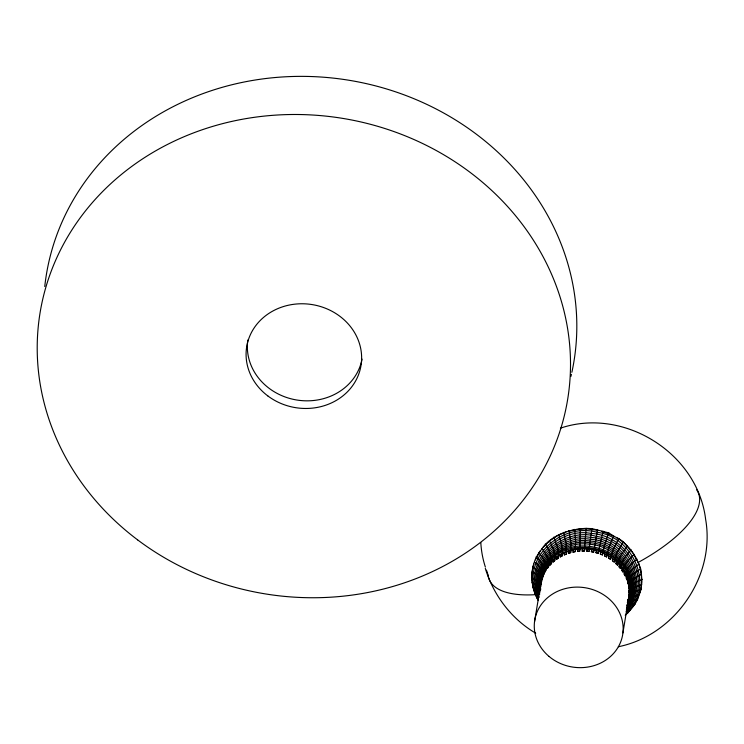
<?xml version="1.0" encoding="UTF-8"?>
<svg xmlns="http://www.w3.org/2000/svg" width="744" height="744" viewBox="0 0 744 744"><rect width="100%" height="100%" fill="white"/><g stroke="black" fill="none" stroke-linecap="round" stroke-linejoin="round"><path stroke-width="1.12" d="M538.349 600.603C529.198 585.063 529.468 563.943 541.093 550.03C550.69 535.057 569.188 529.142 586.142 528.352L584.468 549.053L580.422 548.812L579.781 551.081L577.484 551.341L577.8 549.435L580.097 549.174M540.265 590.373L540.59 588.216M540.721 586.411C542.711 524.539 645.569 541.334 628.076 600.659L632.084 596.911L639.152 594.893C647.699 572.573 634.586 546.189 613.623 536.061M629.043 594.419C628.447 601.329 630.131 585.584 629.136 592.317L629.275 586.114L628.866 588.104L628.55 581.929L628.103 583.928L627.341 577.818L626.876 579.827L625.676 573.838L625.183 575.856L624.123 573.94L624.439 572.034L623.556 570.025L623.044 572.043L621.77 570.239L622.086 568.332L621.026 566.407L620.487 568.453L619.017 566.77L619.334 564.863L618.097 563.05L617.529 565.105L615.893 563.571L616.209 561.664L614.804 559.972L614.228 562.046L612.414 560.669L612.731 558.763L611.187 557.21L610.591 559.302L608.639 558.102L608.955 556.196L607.29 554.801L606.676 556.912L604.602 555.898L604.919 553.992L603.142 552.755L602.519 554.903L600.343 554.075L600.659 552.169L598.799 551.118L598.167 553.285L595.916 552.671L596.232 550.765L594.307 549.89L593.666 552.085L591.368 551.685L591.685 549.779L589.713 549.091L589.071 551.313L586.746 551.127L587.062 549.221L589.388 549.407M629.136 592.317L629.015 590.206M629.359 592.512L629.275 594.363C630.568 588.718 636.715 586.226 641.7 584.7M629.452 590.411L629.331 588.299M641.133 589.797C636.408 590.783 630.735 592.596 628.847 597.534C627.155 605.653 630.289 591.313 629.703 589.164C629.545 580.497 626.262 572.043 620.877 565.301C599.729 536.099 544.031 545.575 540.823 583.845C544.245 575.837 542.088 567.012 534.452 562.204M542.078 577.846L541.762 579.753C546.291 571.625 543.362 562.511 536.015 556.986M543.483 573.884L543.167 575.791L544.469 571.383L546.254 568.444L546.152 565.152L543.362 558.577L538.6 552.383M545.352 570.081L545.036 571.987L546.58 567.691L548.737 564.956C549.304 558.791 545.473 553.294 542.06 548.514M547.649 566.5L547.333 568.407L548.598 566.677L549.119 564.24L551.62 561.739L551.602 558.344L549.304 551.155L545.268 544.041M550.355 563.161L550.039 565.068L551.499 563.478L552.039 561.05L554.875 558.818L554.996 556.624L553.499 549.556L549.463 540.674M553.434 560.111L553.127 562.018L554.764 560.576L555.331 558.167L558.446 556.242L558.595 554.02L557.368 546.766L553.769 537.187M556.875 557.377L556.559 559.283L558.363 558.019L558.949 555.629L562.315 554.02L562.445 552.959L561.562 544.357L558.725 534.824M613.149 535.764L608.75 532.871L591.926 528.621L589.118 549.36M560.613 554.996L560.297 556.903L562.25 555.814L562.845 553.452L566.435 552.188L566.268 544.087L563.775 532.397M564.622 552.997L564.305 554.903L566.379 554.01L566.993 551.667L570.76 550.755L570.853 542.571L569.169 530.76M628.541 598.753L627.462 602.566L628.847 597.534M568.853 551.388L568.537 553.294L570.704 552.606L571.336 550.29L575.242 549.751L575.605 541.502L574.694 529.393M579.827 549.184L580.366 528.51M534.518 621.835L541.139 581.938C542.395 589.564 538.721 572.229 531.941 572.164M577.8 549.435L575.828 549.332L575.196 551.63L572.945 552.104L573.261 550.197M587.062 549.221L585.063 548.737L584.421 550.979L582.096 551.016L582.413 549.109M627.648 602.687L627.964 600.78M622.923 632.921L629.238 594.614M593.982 550.179L597.562 530.026M628.903 596.688L629.275 594.53M598.483 551.378L603.198 531.263M602.835 552.997L604.147 546.422L608.75 532.871M606.992 555.005L608.499 548.505L613.642 536.006L601.942 531.272M610.908 557.396L613.223 549.444L618.729 538.526L623.314 541.837L632.354 552.318M614.544 560.139L617.101 552.336L623.314 541.837M617.846 563.199L620.636 555.563L627.49 545.585M620.803 566.547C621.724 560.037 626.95 554.671 631.154 549.779M623.36 570.136C624.328 563.738 629.787 558.809 634.214 554.373M625.49 573.95C626.522 567.588 632.261 563.041 636.938 559.051M627.192 577.921L629.712 572.285L634.204 567.635L638.938 564.064L638.399 563.292M625.23 615.269C631.238 609.634 636.92 602.966 639.152 594.893M628.42 582.022C629.536 575.809 635.683 572.071 640.686 569.03L638.938 564.064M629.173 586.198C630.298 580.134 636.52 576.805 641.561 574.256M629.461 590.159C630.875 584.273 637.096 581.389 642.249 579.371M533.876 564.082C530.863 573.736 531.523 584.384 535.215 593.768M541.502 579.874C542.051 575.121 537.01 569.541 532.546 566.872M541.762 579.753L542.367 577.744M639.738 592.977C642.491 585.221 641.533 577 640.686 569.03M535.355 559.879L540.386 550.746M543.167 575.791L544.004 573.847M627.378 602.761C650.228 540.2 540.367 521.153 540.544 587.611M638.259 597.181L633.228 606.304M545.036 571.987L546.087 570.146M626.783 605.197C643.411 578.767 619.222 544.245 590.094 542.757C563.506 538.21 534.108 562.083 540.228 590.094M547.333 568.407L548.598 566.677M626.764 607.048C647.41 579.976 622.235 540.674 590.569 539.316C561.19 533.978 529.458 562.864 539.884 592.949M627.006 607.885C649.475 580.394 623.825 538.777 590.81 537.447C559.786 531.672 526.947 563.422 539.67 594.568L534.694 592.866M543.25 547.072L549.584 540.888L557.73 535.559M550.039 565.068L551.499 563.478M626.29 609.941C650.674 584.263 629.136 540.749 596.297 536.34C563.357 526.752 524.78 559.897 538.647 594.047M626.16 611.419C654.98 583.017 628.382 535.289 591.331 533.457C557.033 526.789 521.73 564.278 539.102 597.283M630.354 609.978L625.63 614.73M553.127 562.018L554.764 560.576M556.559 559.283L558.363 558.019M558.158 535.317L565.952 531.997M560.297 556.903L562.25 555.814M637.915 562.538L639.617 561.646A113.172 42.799 -22.5 0 0 696.635 489.812M564.305 554.903L566.379 554.01M568.342 531.207L576.74 529.44M568.537 553.294L570.704 552.606M560.418 428.163C623.407 406.838 697.612 452.817 705.61 519.228C715.663 576.144 674.799 635.348 618.338 646.741M572.945 552.104L575.196 551.63M626.457 608.657L631.544 608.592M577.893 529.291L586.123 528.817L597.841 530.202M577.484 551.341L579.781 551.081M535.68 594.623L534.099 594.754A113.172 42.799 -22.5 0 1 488.027 574.266M591.926 528.621L586.142 528.352M582.096 551.016L584.421 550.979M637.664 599.701L631.489 600.678L627.611 602.984C640.835 576.86 617.306 545.957 589.88 544.32C564.222 539.958 535.28 562.594 540.693 589.75M536.712 597.776L538.284 597.962C518.363 560.818 559.86 521.814 597.106 532.258C633.209 536.926 655.269 585.947 626.727 612.312L628.401 612.665M586.746 551.127L589.071 551.313M635.078 604.323L630.419 604.528L627.118 605.616C645.029 578.739 620.45 542.562 590.327 541.083C562.827 536.322 532.63 561.562 539.781 590.364M591.685 549.779L593.721 550.104M591.368 551.685L593.666 552.085M532.974 587.76L537.215 589.397L539.995 591.48M596.232 550.765L598.223 551.285M595.916 552.671L598.167 553.285M616.916 537.977L618.729 538.526M532.081 582.599L537.41 585.416L540.33 588.82M600.659 552.169L602.584 552.876M600.343 554.075L602.519 554.903M531.439 577.251L538.024 581.65L540.609 586.467M604.919 553.992L606.76 554.866M604.602 555.898L606.676 556.912M608.955 556.196L610.694 557.237M608.639 558.102L610.591 559.302M535.726 633.2C511.472 619.017 493.458 595.163 485.302 568.379M612.731 558.763L614.349 559.962M612.414 560.669L614.228 562.046M616.209 561.664L617.678 563.003M615.893 563.571L617.529 565.105M619.334 564.863L620.645 566.333M619.017 566.77L620.487 568.453M632.93 553.127L637.552 561.348M622.086 568.332L623.23 569.913M621.77 570.239L623.044 572.043M624.439 572.034L625.397 573.717M624.123 573.94L625.183 575.856M538.033 599.664L536.061 595.712M626.355 575.93L627.118 577.679M626.039 577.837L626.876 579.827M627.815 579.967L628.373 581.771M627.499 581.873L628.103 583.928M628.81 584.105L629.164 585.947M628.494 586.012L628.866 588.104M487.608 573.252A113.172 103.928 -3.9 0 1 486.436 570.174M485.367 567.067A113.172 103.928 -3.9 0 1 480.81 542.497M44.761 286.505A267.329 240.889 9.4 0 1 348.713 80.213A267.329 240.889 9.4 0 1 571.866 372.298M571.411 374.353A267.329 240.889 9.4 0 1 570.936 376.399M362.058 359.101A57.92 52.192 9.4 0 1 296.512 399.965A57.92 52.192 9.4 0 1 247.817 340.036M540.451 586.16L540.367 588.02L540.451 586.16M548.988 656.394A44.556 40.148 9.4 0 0 622.198 637.059A44.556 40.148 9.4 0 0 564.975 588.681A44.556 40.148 9.4 0 0 548.988 656.394M137.631 539.884A267.329 240.889 9.4 0 0 567.542 400.105A267.329 240.889 9.4 0 0 206.386 128.368A267.329 240.889 9.4 0 0 137.631 539.884M267.831 395.929A57.92 52.192 9.4 0 0 360.989 365.648A57.92 52.192 9.4 0 0 282.739 306.77A57.92 52.192 9.4 0 0 267.831 395.929"/></g></svg>
